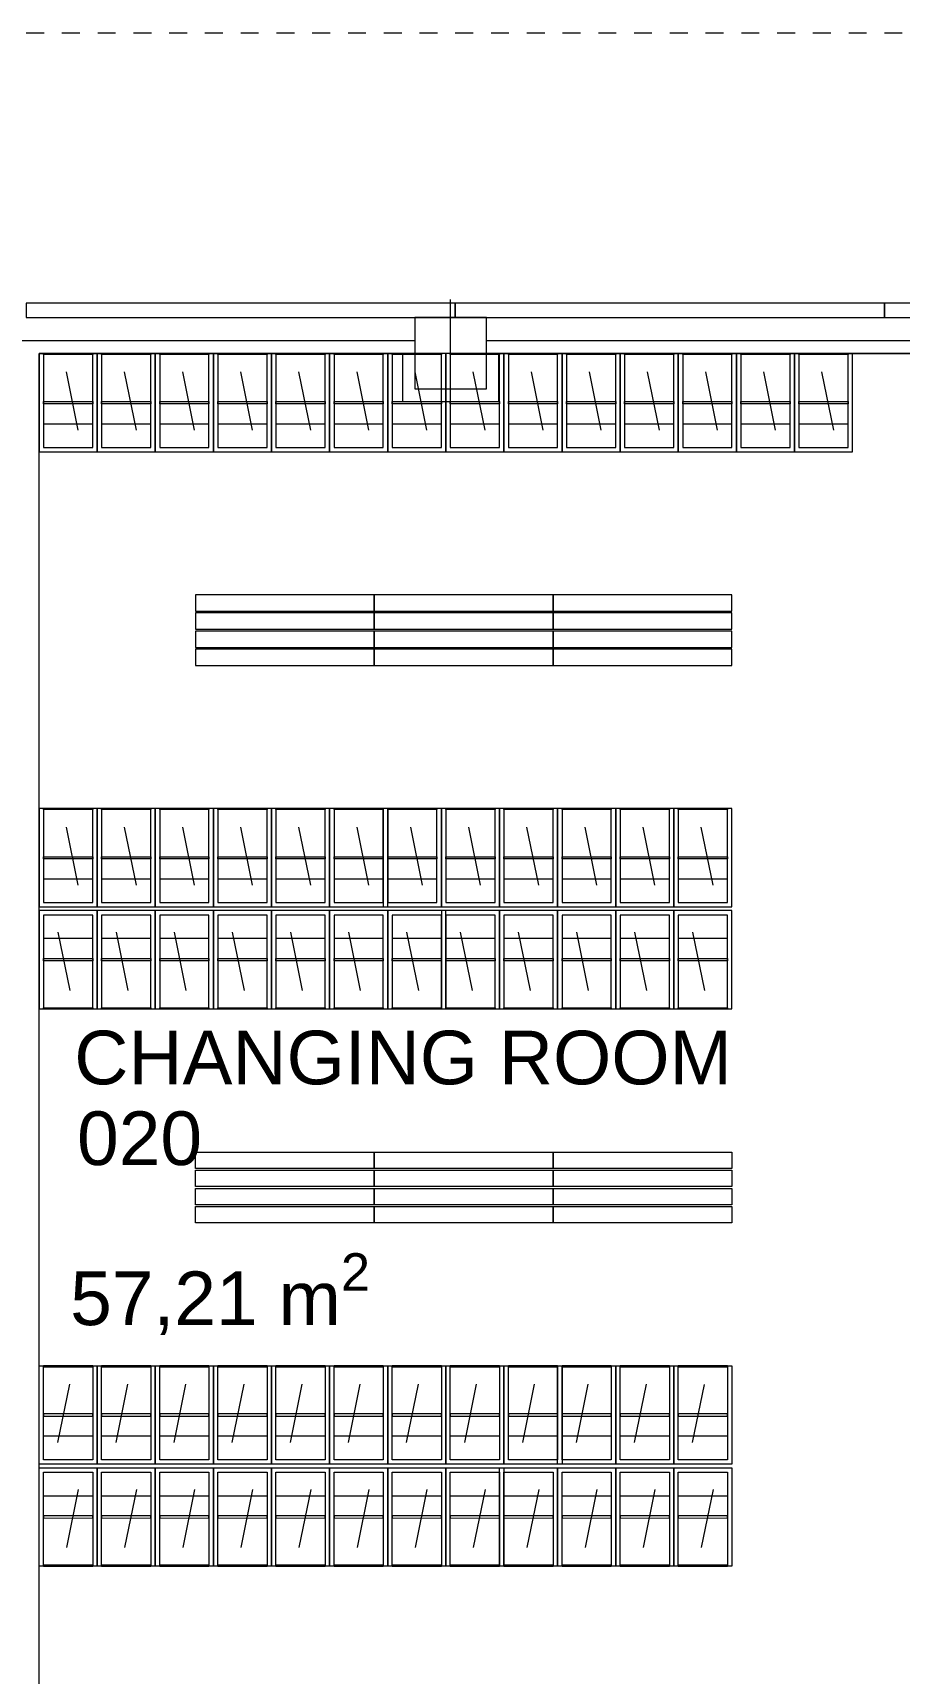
# Model space of a CAD drawing. Header units: millimetres. Extents: x -36 to 64, y 70 to 162.
# Drawn here: x -0.8 to 4.04, y 75.68 to 84.85 of the extents above; entities that cross this region are included whole.
import ezdxf

# ---------------------------------------------------------------- set-up
doc = ezdxf.new("R2010")
doc.units = ezdxf.units.MM
doc.header["$LTSCALE"] = 0.02
doc.linetypes.add('00 Ground$0$HIDDEN2', pattern=[4.7625, 3.175, -1.5875])
for name, color, linetype, lineweight in [('00 Ground$0$E-Proyecciones Sección', 251, '00 Ground$0$HIDDEN2', 0), ('COLUMN_AXES', 1, 'Continuous', 0), ('CONCRETE_COLUMN', 2, 'Continuous', 9), ('OF 00 Ground$0$4A ESCALERAS', 7, 'Continuous', 0), ('OF 00 Ground$0$4A MOBILIARIO', 9, 'Continuous', 0)]:
    doc.layers.add(name, color=color, linetype=linetype, lineweight=lineweight)
for name, color, linetype in [('4A TEXTOS', 7, 'Continuous'), ('OF 00 Ground$0$panel fachada', 4, 'Continuous'), ('OF 00 Ground$0$Pladur', 3, 'Continuous')]:
    doc.layers.add(name, color=color, linetype=linetype)
doc.layers.add('OF 00 Ground$0$Superficies', color=81, linetype='Continuous', lineweight=70, plot=False)
doc.styles.get("Standard").update_dxf_attribs({"font": 'arial.ttf'})

# ---------------------------------------------------------------- blocks, each defined once
blk = doc.blocks.new('OF 00 Ground$0$taquilla')
at = {"layer": 'OF 00 Ground$0$4A MOBILIARIO'}
for p, q in [((-0.0001375, -0.0001566), (0.0001375, -0.0001566)), ((0.0000571, -0.0001211), (-0.0000089, -0.0004465))]:
    blk.add_line(p, q, dxfattribs=at)
at = {"layer": 'OF 00 Ground$0$4A MOBILIARIO', "flags": 128}
for points in [[(-0.0001625, 0), (0.0001625, 0), (0.0001625, -0.00055), (-0.0001625, -0.00055), (-0.0001625, 0)], [(-0.0001375, -0.000025), (0.0001375, -0.000025), (0.0001375, -0.00055), (-0.0001375, -0.00055), (-0.0001375, -0.000025)], [(-0.0001375, -0.0002811), (0.0001375, -0.0002809), (0.0001375, -0.0002689), (-0.0001375, -0.0002689), (-0.0001375, -0.0002811)], [(-0.0001375, -0.00055), (0.0001375, -0.00055), (0.0001375, -0.0005443), (-0.0001375, -0.0005443), (-0.0001375, -0.00055)]]:
    blk.add_lwpolyline(points, close=True, dxfattribs=at)
blk = doc.blocks.new('Column axes')
at = {"layer": 'COLUMN_AXES'}
for p, q in [((0, -0.5), (0, 0.5)), ((-0.5, 0), (0.5, 0))]:
    blk.add_line(p, q, dxfattribs=at)

msp = doc.modelspace()

# ---------------------------------------------------------------- linework, layer by layer
at = {"layer": '00 Ground$0$E-Proyecciones Sección', "lineweight": 0}
msp.add_line((-21.2404, 84.8489), (50.7596, 84.846), dxfattribs=at)
at = {"layer": 'CONCRETE_COLUMN', "lineweight": 0}
msp.add_lwpolyline([(1.3334, 82.8576), (1.7334, 82.8576), (1.7334, 83.2576), (1.3334, 83.2576), (1.3334, 82.8576)], close=True, dxfattribs=at)
at = {"layer": 'OF 00 Ground$0$4A MOBILIARIO', "lineweight": 0, "ltscale": 2000, "flags": 128}
for points in [[(1.1066, 81.6143), (1.1066, 81.7057), (0.1066, 81.7057), (0.1066, 81.6143), (1.1066, 81.6143)], [(2.1066, 81.6143), (2.1066, 81.7057), (1.1066, 81.7057), (1.1066, 81.6143), (2.1066, 81.6143)], [(3.1066, 81.6143), (3.1066, 81.7057), (2.1066, 81.7057), (2.1066, 81.6143), (3.1066, 81.6143)], [(1.1066, 81.513), (1.1066, 81.6043), (0.1066, 81.6043), (0.1066, 81.513), (1.1066, 81.513)], [(2.1066, 81.513), (2.1066, 81.6043), (1.1066, 81.6043), (1.1066, 81.513), (2.1066, 81.513)], [(3.1066, 81.513), (3.1066, 81.6043), (2.1066, 81.6043), (2.1066, 81.513), (3.1066, 81.513)], [(1.1066, 81.4116), (1.1066, 81.503), (0.1066, 81.503), (0.1066, 81.4116), (1.1066, 81.4116)], [(2.1066, 81.4116), (2.1066, 81.503), (1.1066, 81.503), (1.1066, 81.4116), (2.1066, 81.4116)], [(3.1066, 81.4116), (3.1066, 81.503), (2.1066, 81.503), (2.1066, 81.4116), (3.1066, 81.4116)], [(1.1066, 81.3103), (1.1066, 81.4016), (0.1066, 81.4016), (0.1066, 81.3103), (1.1066, 81.3103)], [(2.1066, 81.3103), (2.1066, 81.4016), (1.1066, 81.4016), (1.1066, 81.3103), (2.1066, 81.3103)], [(3.1066, 81.3103), (3.1066, 81.4016), (2.1066, 81.4016), (2.1066, 81.3103), (3.1066, 81.3103)], [(1.1066, 78.5893), (1.1066, 78.498), (0.1066, 78.498), (0.1066, 78.5893), (1.1066, 78.5893)], [(2.1066, 78.5893), (2.1066, 78.498), (1.1066, 78.498), (1.1066, 78.5893), (2.1066, 78.5893)], [(3.1066, 78.5893), (3.1066, 78.498), (2.1066, 78.498), (2.1066, 78.5893), (3.1066, 78.5893)], [(1.1066, 78.488), (1.1066, 78.3966), (0.1066, 78.3966), (0.1066, 78.488), (1.1066, 78.488)], [(2.1066, 78.488), (2.1066, 78.3966), (1.1066, 78.3966), (1.1066, 78.488), (2.1066, 78.488)], [(3.1066, 78.488), (3.1066, 78.3966), (2.1066, 78.3966), (2.1066, 78.488), (3.1066, 78.488)], [(1.1066, 78.3866), (1.1066, 78.2953), (0.1066, 78.2953), (0.1066, 78.3866), (1.1066, 78.3866)], [(2.1066, 78.3866), (2.1066, 78.2953), (1.1066, 78.2953), (1.1066, 78.3866), (2.1066, 78.3866)], [(3.1066, 78.3866), (3.1066, 78.2953), (2.1066, 78.2953), (2.1066, 78.3866), (3.1066, 78.3866)], [(1.1066, 78.2853), (1.1066, 78.1939), (0.1066, 78.1939), (0.1066, 78.2853), (1.1066, 78.2853)], [(2.1066, 78.2853), (2.1066, 78.1939), (1.1066, 78.1939), (1.1066, 78.2853), (2.1066, 78.2853)], [(3.1066, 78.2853), (3.1066, 78.1939), (2.1066, 78.1939), (2.1066, 78.2853), (3.1066, 78.2853)]]:
    msp.add_lwpolyline(points, close=True, dxfattribs=at)
at = {"layer": 'OF 00 Ground$0$panel fachada', "linetype": 'Continuous', "lineweight": 0}
for points in [[(-0.8404, 83.2576), (1.5596, 83.2576), (1.5596, 83.3376), (-0.8404, 83.3376)], [(1.5596, 83.2576), (3.9596, 83.2576), (3.9596, 83.3376), (1.5596, 83.3376)], [(3.9596, 83.2576), (6.3596, 83.2576), (6.3596, 83.3376), (3.9596, 83.3376)]]:
    msp.add_lwpolyline(points, close=True, dxfattribs=at)
at = {"layer": 'OF 00 Ground$0$Pladur', "linetype": 'Continuous', "lineweight": 0}
for p, q in [((1.3334, 83.1256), (-3.4065, 83.1256)), ((8.5334, 83.1256), (1.7334, 83.1256)), ((-0.7684, 73.7277), (-0.7684, 83.0556)), ((1.2634, 83.0556), (-0.7684, 83.0556)), ((6.3847, 83.0556), (1.8035, 83.0556))]:
    msp.add_line(p, q, dxfattribs=at)
for points in [[(1.2634, 83.0556), (1.2634, 82.7876)], [(1.2634, 82.7876), (1.8035, 82.7876), (1.8035, 83.0556)]]:
    msp.add_lwpolyline(points, dxfattribs=at)
at = {"layer": 'OF 00 Ground$0$Superficies', "lineweight": 0}
msp.add_lwpolyline([(-0.7684, 73.7277), (-0.7684, 83.0556), (1.2634, 83.0556), (1.2634, 82.7876), (1.8035, 82.7876), (1.8035, 83.0556), (6.3847, 83.0556)], dxfattribs=at)

# ---------------------------------------------------------------- block references
at = {"layer": 'COLUMN_AXES', "lineweight": 0, "xscale": 0.6, "yscale": 0.6}
msp.add_blockref('Column axes', (1.5334, 83.0576), dxfattribs=at)
at = {"layer": 'OF 00 Ground$0$4A ESCALERAS', "lineweight": 0, "ltscale": 2000, "extrusion": (0, 0, -1)}
for p, xscale, yscale, zscale, rotation in [((0.6059, 82.5056), 999.9999999999986, 999.9999999999986, 999.9999999999986, 179.9982888801745), ((0.2809, 82.5056), 999.9999999999986, 999.9999999999986, 999.9999999999986, 179.9982888801745), ((-0.0441, 82.5056), 999.9999999999986, 999.9999999999986, 999.9999999999986, 179.9982888801745), ((-0.3691, 82.5056), 999.9999999999986, 999.9999999999986, 999.9999999999986, 179.9982888801745), ((-0.6941, 82.5056), 999.9999999999986, 999.9999999999986, 999.9999999999986, 179.9982888801745), ((-1.0191, 82.5056), 999.9999999999986, 999.9999999999986, 999.9999999999986, 179.9982888801745), ((-1.3441, 82.5056), 999.9999999999986, 999.9999999999986, 999.9999999999986, 179.9982888801745), ((-1.6691, 82.5056), 999.9999999999986, 999.9999999999986, 999.9999999999986, 179.9982888801745), ((-1.9941, 82.5056), 999.9999999999986, 999.9999999999986, 999.9999999999986, 179.9982888801745), ((-2.3191, 82.5057), 999.9999999999986, 999.9999999999986, 999.9999999999986, 179.9982888801745), ((-2.6441, 82.5057), 999.9999999999986, 999.9999999999986, 999.9999999999986, 179.9982888801745), ((-2.9691, 82.5057), 999.9999999999986, 999.9999999999986, 999.9999999999986, 179.9982888801745), ((-3.2941, 82.5057), 999.9999999999986, 999.9999999999986, 999.9999999999986, 179.9982888801745), ((-3.6191, 82.5057), 999.9999999999986, 999.9999999999986, 999.9999999999986, 179.9982888801745), ((0.6059, 79.9603), 999.9999999999986, 999.9999999999986, 999.9999999999986, 179.9982888801745), ((0.2809, 79.9603), 999.9999999999986, 999.9999999999986, 999.9999999999986, 179.9982888801745), ((-0.0441, 79.9603), 999.9999999999986, 999.9999999999986, 999.9999999999986, 179.9982888801745), ((-0.3691, 79.9603), 999.9999999999986, 999.9999999999986, 999.9999999999986, 179.9982888801745), ((-0.6941, 79.9603), 999.9999999999986, 999.9999999999986, 999.9999999999986, 179.9982888801745), ((-1.0191, 79.9603), 999.9999999999986, 999.9999999999986, 999.9999999999986, 179.9982888801745), ((-1.3191, 79.9603), 999.9999999999986, 999.9999999999986, 999.9999999999986, 179.9982888801745), ((-1.6441, 79.9603), 999.9999999999986, 999.9999999999986, 999.9999999999986, 179.9982888801745), ((-1.9691, 79.9603), 999.9999999999986, 999.9999999999986, 999.9999999999986, 179.9982888801745), ((-2.2941, 79.9603), 999.9999999999986, 999.9999999999986, 999.9999999999986, 179.9982888801745), ((-2.6191, 79.9603), 999.9999999999986, 999.9999999999986, 999.9999999999986, 179.9982888801745), ((-2.9441, 79.9604), 999.9999999999986, 999.9999999999986, 999.9999999999986, 179.9982888801745), ((0.6059, 79.9403), 1000, 1000, 1000, 359.9982888801743), ((0.2809, 79.9403), 1000, 1000, 1000, 359.9982888801743), ((-0.0441, 79.9403), 1000, 1000, 1000, 359.9982888801743), ((-0.3691, 79.9403), 1000, 1000, 1000, 359.9982888801743), ((-0.6941, 79.9403), 1000, 1000, 1000, 359.9982888801743), ((-1.0191, 79.9403), 1000, 1000, 1000, 359.9982888801743), ((-1.3441, 79.9403), 1000, 1000, 1000, 359.9982888801743), ((-1.6441, 79.9403), 1000, 1000, 1000, 359.9982888801743), ((-1.9691, 79.9403), 1000, 1000, 1000, 359.9982888801743), ((-2.2941, 79.9403), 1000, 1000, 1000, 359.9982888801743), ((-2.6191, 79.9403), 1000, 1000, 1000, 359.9982888801743), ((-2.9441, 79.9404), 1000, 1000, 1000, 359.9982888801743), ((0.6059, 76.8443), -999.9999999999986, 999.9999999999986, 1000, 180.0017111198257), ((0.2809, 76.8443), -999.9999999999986, 999.9999999999986, 1000, 180.0017111198257), ((-0.0441, 76.8443), -999.9999999999986, 999.9999999999986, 1000, 180.0017111198257), ((-0.3691, 76.8443), -999.9999999999986, 999.9999999999986, 1000, 180.0017111198257), ((-0.6941, 76.8443), -999.9999999999986, 999.9999999999986, 1000, 180.0017111198257), ((-1.0191, 76.8443), -999.9999999999986, 999.9999999999986, 1000, 180.0017111198257), ((-1.3441, 76.8443), -999.9999999999986, 999.9999999999986, 1000, 180.0017111198257), ((-1.6691, 76.8443), -999.9999999999986, 999.9999999999986, 1000, 180.0017111198257), ((-1.9941, 76.8443), -999.9999999999986, 999.9999999999986, 1000, 180.0017111198257), ((-2.2941, 76.8443), -999.9999999999986, 999.9999999999986, 1000, 180.0017111198257), ((-2.6191, 76.8443), -999.9999999999986, 999.9999999999986, 1000, 180.0017111198257), ((-2.9441, 76.8442), -999.9999999999986, 999.9999999999986, 1000, 180.0017111198257), ((0.6059, 76.8243), -1000, 1000, 1000, 0.001711119825591467), ((0.2809, 76.8243), -1000, 1000, 1000, 0.001711119825591467), ((-0.0441, 76.8243), -1000, 1000, 1000, 0.001711119825591467), ((-0.3691, 76.8243), -1000, 1000, 1000, 0.001711119825591467), ((-0.6941, 76.8243), -1000, 1000, 1000, 0.001711119825591467), ((-1.0191, 76.8243), -1000, 1000, 1000, 0.001711119825591467), ((-1.3441, 76.8243), -1000, 1000, 1000, 0.001711119825591467), ((-1.6691, 76.8243), -1000, 1000, 1000, 0.001711119825591467), ((-1.9691, 76.8243), -1000, 1000, 1000, 0.001711119825591467), ((-2.2941, 76.8243), -1000, 1000, 1000, 0.001711119825591467), ((-2.6191, 76.8243), -1000, 1000, 1000, 0.001711119825591467), ((-2.9441, 76.8242), -1000, 1000, 1000, 0.001711119825591467)]:
    msp.add_blockref('OF 00 Ground$0$taquilla', p, dxfattribs=dict(at, xscale=xscale, yscale=yscale, zscale=zscale, rotation=rotation))

# ---------------------------------------------------------------- texts
at = {"layer": '4A TEXTOS', "lineweight": 0}
for s, p in [('CHANGING ROOM', (-0.5714, 78.9684)), ('020', (-0.5558, 78.517))]:
    msp.add_text(s, height=0.3, dxfattribs=at).set_placement(p)
at = {"layer": '4A TEXTOS', "lineweight": 0, "insert": (-0.5944, 78.0239), "char_height": 0.3, "attachment_point": 1}
msp.add_mtext_dynamic_manual_height_columns('\\A1;57,21 m{\\H0.7x;\\S2^ ;}', width=2630.995072, gutter_width=2, heights=[0], dxfattribs=at)

doc.saveas('drawing.dxf')
